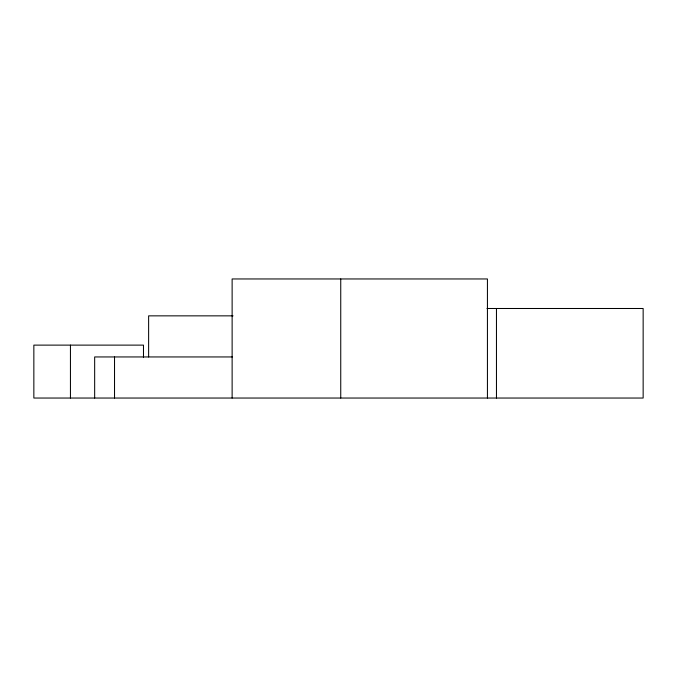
<?xml version="1.0" encoding="UTF-8"?>
<svg xmlns="http://www.w3.org/2000/svg" width="677" height="677" viewBox="0 0 677 677"><rect width="100%" height="100%" fill="white"/><g stroke="black" fill="none" stroke-linecap="round" stroke-linejoin="round"><path stroke-width="1.02" d="M486.975 308.492L643.15 308.492L643.15 398.042L33.85 398.042L33.85 345.118L143.482 345.118L143.482 357.566M233.057 315.854L148.627 315.854L148.627 356.948M232.346 356.948L94.662 356.948L94.662 398.042M496.461 308.492L496.461 398.042M487.432 398.042L487.432 278.958L232.126 278.958L232.126 398.042M340.743 278.958L340.743 398.042M114.531 356.948L114.531 398.042M70.442 345.118L70.442 398.042"/></g></svg>
